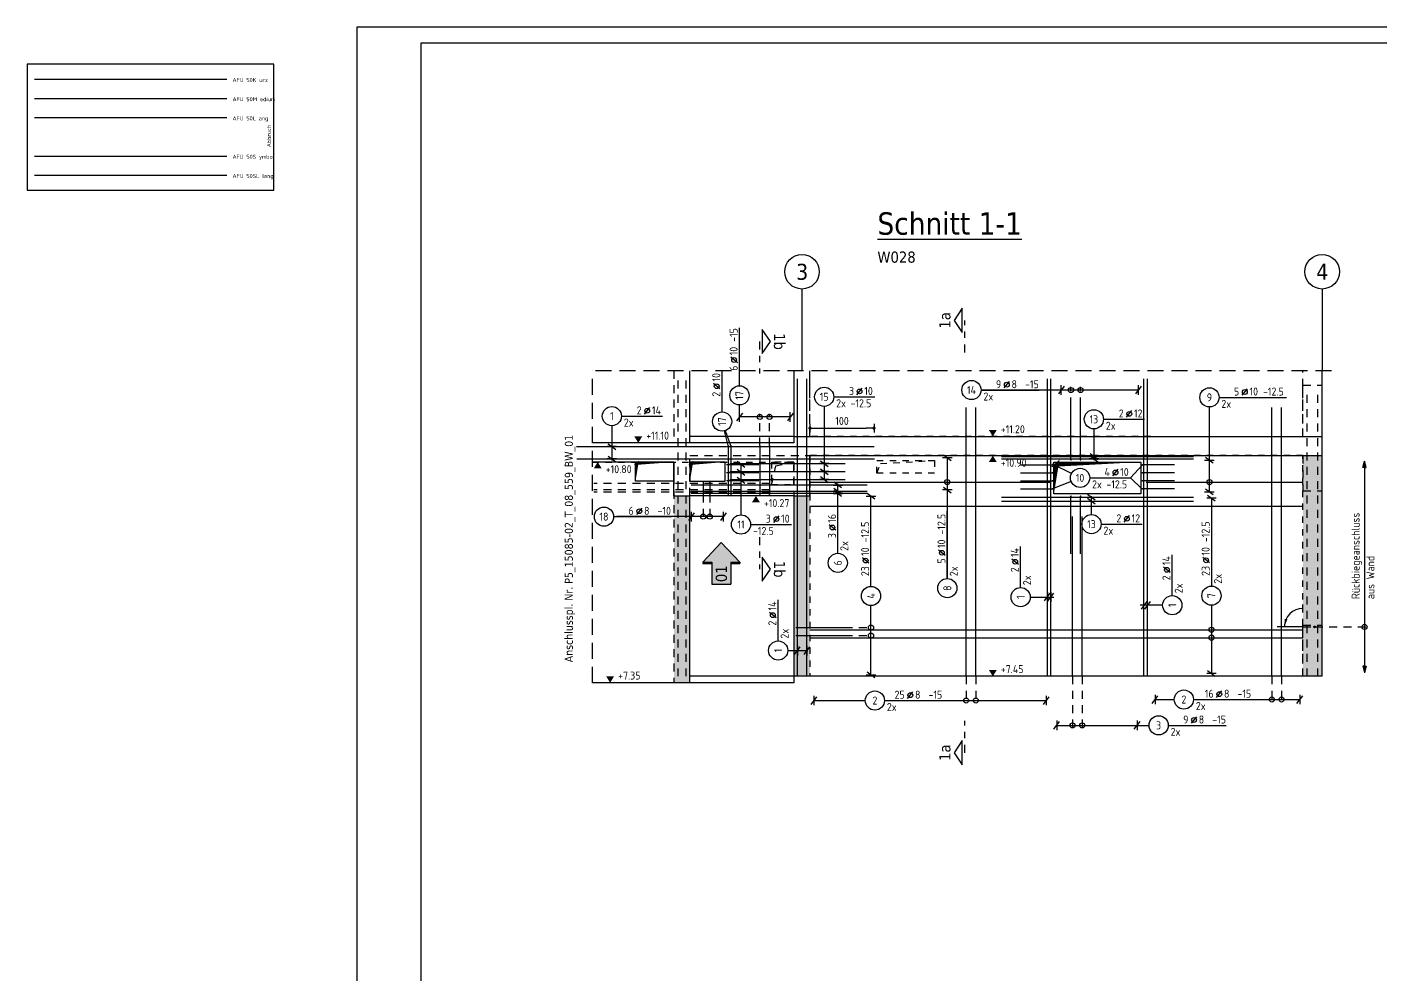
# Model space of a CAD drawing. Extents: x -4 to 75, y 1 to 115.
# Drawn here: x 0.85 to 22, y 28.64 to 43.46 of the extents above; entities that cross this region are included whole.
import ezdxf
from ezdxf.enums import TextEntityAlignment as Align

# ---------------------------------------------------------------- set-up
doc = ezdxf.new("R2010")
doc.units = 0
doc.header["$LTSCALE"] = 0.5
for name, pattern in [('AUSGEZOGEN', [1000.01, 1000, 0.01]), ('DASHDOTSMALL', [1.05, 0.5, -0.25, 0.05, -0.25]), ('DASHED', [0.75, 0.5, -0.25]), ('DOT', [0.175, 0.05, -0.125]), ('HIDDEN', [0.375, 0.25, -0.125]), ('HIDDEN2', [0.187, 0.125, -0.062]), ('PUNKT', [0.175, 0.05, -0.125]), ('STRICHPUNKT2', [0.55, 0.25, -0.125, 0.05, -0.125]), ('VERDECKT', [0.375, 0.25, -0.125])]:
    doc.linetypes.add(name, pattern=pattern)
for name, color, linetype in [('ACHSEN', 7, 'Continuous'), ('AFU', 7, 'Continuous'), ('BETON', 7, 'Continuous'), ('DRUEBER', 7, 'Continuous'), ('grau_hell', 7, 'Continuous'), ('grau_mittel', 7, 'Continuous'), ('HILFE', 7, 'Continuous'), ('index', 7, 'Continuous'), ('koten', 7, 'Continuous'), ('MASSE', 7, 'Continuous'), ('OBJEKT', 7, 'Continuous'), ('RAHMEN', 7, 'Continuous'), ('RND', 7, 'Continuous'), ('SCHATTEN', 15, 'Continuous'), ('SCHNITTE', 7, 'Continuous'), ('SFP_Achsen', 7, 'Continuous'), ('TEXT', 7, 'Continuous'), ('VERDECKT', 7, 'Continuous'), ('WBZ', 7, 'Continuous')]:
    doc.layers.add(name, color=color, linetype=linetype)
doc.styles.add('helv', font='tahoma.ttf')
doc.styles.add('txt', font='isocp.shx')
doc.linetypes.add('ABBRUCH', pattern='A,0.15,-0.15,["x",Standard,S=0.07,R=0,X=-0.1,Y=-0.0238],-0.005', length=0.305)
doc.linetypes.add('AFU_50K', pattern='A,0.15,["/",Standard,S=0.2,R=0,X=-0.01,Y=-0.1],0.07,["/",Standard,S=0.2,R=0,X=-0.01,Y=-0.1],0.15', length=0.37)
doc.linetypes.add('AFU_50L', pattern='A,0.75,["/",Standard,S=0.2,R=0,X=-0.01,Y=-0.1],0.07,["/",Standard,S=0.2,R=0,X=-0.01,Y=-0.1],0.75', length=1.57)
doc.linetypes.add('AFU_50M', pattern='A,0.45,["/",Standard,S=0.2,R=0,X=-0.01,Y=-0.1],0.07,["/",Standard,S=0.2,R=0,X=-0.01,Y=-0.1],0.45', length=0.97)
doc.linetypes.add('AFU_50S', pattern='A,0,-0.15,["/",Standard,S=0.2,R=0,X=-0.01,Y=-0.1],0,-0.07,["/",Standard,S=0.2,R=0,X=-0.01,Y=-0.1],-0.15', length=0.37)
doc.linetypes.add('AFU_50SL', pattern='A,0,-0.75,["/",Standard,S=0.2,R=0,X=-0.01,Y=-0.1],0,-0.07,["/",Standard,S=0.2,R=0,X=-0.01,Y=-0.1],-0.75', length=1.57)
doc.dimstyles.new('DOT_I', dxfattribs={"dimscale": 0.5, "dimtxt": 0.25, "dimasz": 0.25, "dimexe": 0.1, "dimexo": 0.3, "dimgap": 0.1, "dimtad": 1, "dimdec": 3, "dimzin": 3, "dimtxsty": 'txt', "dimblk": 'DOT', "dimblk1": 'DOT', "dimblk2": 'DOT', "dimsah": 1, "dimcen": 0.1, "dimse1": 1, "dimse2": 1, "dimazin": 0, "dimtfac": 1, "dimtdec": 4, "dimtix": 1, "dimtmove": 2, "dimatfit": 3, "dimfxl": 0, "dimtvp": 1, "dimtolj": 1, "dimtzin": 0, "dimarcsym": 0})

# ---------------------------------------------------------------- blocks, each defined once
blk = doc.blocks.new('PFEIL')
at = {"color": 7, "linetype": 'Continuous'}
blk.add_solid([(-1, -0.17), (-1, 0.17), (0, 0)], dxfattribs=at)
blk = doc.blocks.new('Pfeillinie')
at = {"layer": 'TEXT', "linetype": 'Continuous'}
blk.add_hatch(color=7, dxfattribs=at).paths.add_polyline_path([(0, 0), (-0.8, 0.2), (-0.8, 0), (-0.8, -0.2)])
at = {"layer": 'TEXT', "color": 7, "linetype": 'Continuous'}
for p, q in [((-0.8, 0), (-0.8, 0.2)), ((-0.8, 0.2), (0, 0)), ((-0.8, 0), (-0.8, -0.2)), ((-0.8, -0.2), (0, 0))]:
    blk.add_line(p, q, dxfattribs=at)
blk = doc.blocks.new('lei_gre')
at = {"layer": 'RND', "color": 7, "linetype": 'Continuous'}
for p, q in [((-0.09, -0.12), (0.09, 0.12)), ((0, 0.15), (0, -0.15))]:
    blk.add_line(p, q, dxfattribs=at)
blk = doc.blocks.new('RND_LEI')
at = {"layer": 'RND', "color": 7, "linetype": 'Continuous'}
blk.add_line((1.022, 0.066), (1.19, 0.27), dxfattribs=at)
for centre, radius in [((0, 0), 0.3), ((1.106, 0.168), 0.075)]:
    blk.add_circle(centre, radius, dxfattribs=at)
at = {"layer": 'RND', "color": 7, "linetype": 'Continuous', "style": 'txt'}
blk.add_attdef('POSL', text='', height=0.25, dxfattribs=at).set_placement((0, 0), align=Align.MIDDLE)
blk.add_attdef('ANZ', text='', height=0.25, dxfattribs=at).set_placement((0.931, 0.057), align=Align.RIGHT)
for tag, p in [('DUM', (1.253, 0.057)), ('ABSTD', (1.674, 0.057)), ('POSTXT', (0.374, -0.327))]:
    blk.add_attdef(tag, p, '', height=0.25, dxfattribs=at)
blk = doc.blocks.new('SCHN-2')
at = {"layer": 'SCHNITTE', "color": 6, "linetype": 'Continuous'}
blk.add_lwpolyline([(0.378, 0.088), (0, 0.34), (-0.378, 0.088)], close=True, dxfattribs=at)
at = {"layer": 'SCHNITTE', "color": 1, "linetype": 'DASHDOTSMALL', "style": 'helv'}
blk.add_attdef('SCHN-2', text='', height=0.35, dxfattribs=at).set_placement((0, 0.45), align=Align.CENTER)
blk = doc.blocks.new('A0--19')
at = {"layer": 'RAHMEN'}
for p, q in [((0, 84.1), (0, 0)), ((99.9, 84.1), (0, 84.1))]:
    blk.add_line(p, q, dxfattribs=at)
at = {"layer": 'RAHMEN', "color": 5}
for p, q in [((99.4, 83.6), (2, 83.6)), ((2, 83.6), (2, 0.5))]:
    blk.add_line(p, q, dxfattribs=at)
blk = doc.blocks.new('okrd_o')
at = {"layer": 'koten', "color": 7, "linetype": 'Continuous'}
blk.add_solid([(-0.125, 0.202), (0.125, 0.202), (0, 0)], dxfattribs=at)
at = {"layer": 'koten', "style": 'txt'}
blk.add_attdef('OKRD', (0.25, 0.1), '', height=0.25, dxfattribs=at)
blk = doc.blocks.new('okrd_u')
at = {"layer": 'koten', "color": 7, "linetype": 'Continuous'}
blk.add_solid([(-0.125, -0.202), (0.125, -0.202), (0, 0)], dxfattribs=at)
at = {"layer": 'koten', "style": 'txt'}
blk.add_attdef('OKRD', (0.25, -0.35), '', height=0.25, dxfattribs=at)
blk = doc.blocks.new('DOT')
at = {"layer": 'MASSE', "color": 7, "linetype": 'Continuous'}
for p, q in [((0, 0), (-1, 0)), ((0, 0.54), (0, -0.54))]:
    blk.add_line(p, q, dxfattribs=at)
at = {"layer": 'MASSE', "color": 7, "linetype": 'Continuous', "const_width": 0.2}
blk.add_lwpolyline([(-0.1, 0, 1), (0.1, 0, 1)], format="xyb", close=True, dxfattribs=at)
blk = doc.blocks.new('*D28')
at = {"layer": 'Defpoints', "color": 0, "linetype": 'AUSGEZOGEN', "transparency": 16777216}
for p in [(13.08, 37.188), (14.08, 37.188), (14.08, 37.188)]:
    blk.add_point(p, dxfattribs=at)
at = {"layer": 'MASSE', "color": 0, "linetype": 'AUSGEZOGEN', "lineweight": -2, "transparency": 16777216}
blk.add_line((13.205, 37.188), (13.955, 37.188), dxfattribs=at)
at = {"layer": 'MASSE', "color": 0, "linetype": 'AUSGEZOGEN', "lineweight": -2, "transparency": 16777216, "xscale": 0.125, "yscale": 0.125, "zscale": 0.125, "rotation": 180}
blk.add_blockref('DOT', (13.08, 37.188), dxfattribs=at)
at = {"layer": 'MASSE', "color": 0, "linetype": 'AUSGEZOGEN', "lineweight": -2, "transparency": 16777216, "xscale": 0.125, "yscale": 0.125, "zscale": 0.125}
blk.add_blockref('DOT', (14.08, 37.188), dxfattribs=at)
at = {"layer": 'MASSE', "color": 0, "linetype": 'AUSGEZOGEN', "transparency": 16777216, "insert": (13.58, 37.301), "char_height": 0.125, "attachment_point": 5, "style": 'txt'}
blk.add_mtext('\\A1;100', dxfattribs=at)
blk = doc.blocks.new('hin_ind5')
at = {"layer": 'grau_hell', "linetype": 'AUSGEZOGEN'}
h = blk.add_hatch(color=9, dxfattribs=at)
h.dxf.hatch_style = 2
h.paths.add_polyline_path([(0, 0), (0.619, -0.577), (0.619, -0.3), (1.306, -0.3), (1.306, 0.3), (0.619, 0.3), (0.619, 0.577)])
h.paths.add_polyline_path([(0.34, -0.274), (1.311, -0.274), (1.311, 0.274), (0.34, 0.274)], flags=9)
at = {"layer": 'OBJEKT', "linetype": 'AUSGEZOGEN'}
for points in [[(0.619, 0.3), (0.66, 0.3), (0.66, 0.577), (0.619, 0.577)], [(0.619, -0.577), (0.66, -0.577), (0.66, -0.3), (0.619, -0.3)]]:
    blk.add_hatch(color=1, dxfattribs=at).paths.add_polyline_path(points)
at = {"layer": 'OBJEKT', "color": 1, "linetype": 'AUSGEZOGEN'}
for p, q in [((0, 0), (0.619, 0.577)), ((0.619, 0.577), (0.619, 0.3)), ((0.619, 0.577), (0.66, 0.577)), ((0.66, 0.577), (0.66, 0.3)), ((0, 0), (0.619, -0.577)), ((0.619, 0.3), (1.306, 0.3)), ((1.306, 0.3), (1.306, -0.3)), ((0.619, -0.3), (0.619, -0.577)), ((0.619, -0.3), (1.306, -0.3)), ((0.66, -0.3), (0.66, -0.577))]:
    blk.add_line(p, q, dxfattribs=at)
at = {"layer": 'OBJEKT', "color": 7, "linetype": 'AUSGEZOGEN'}
blk.add_line((0.619, -0.577), (0.66, -0.577), dxfattribs=at)
at = {"layer": 'index', "color": 1, "linetype": 'Continuous', "style": 'helv'}
blk.add_attdef('INDEX', text='', height=0.35, rotation=360, dxfattribs=at).set_placement((1.259, 0), align=Align.MIDDLE_RIGHT)

msp = doc.modelspace()

# ---------------------------------------------------------------- hatches: boundary and pattern name
at = {"layer": 'grau_mittel'}
h = msp.add_hatch(color=61, dxfattribs=at)
h.paths.add_polyline_path([(13.0798, 36.1288), (12.8298, 36.1288), (12.8298, 33.3088), (13.0798, 33.3088)])
h.paths.add_polyline_path([(11.2048, 36.1288), (10.9548, 36.1288), (10.9548, 33.2088), (11.2048, 33.2088)])
h.paths.add_polyline_path([(21.0798, 36.2088), (21.0798, 36.7588), (20.7798, 36.7588), (20.7798, 36.2088)])
h.paths.add_polyline_path([(20.7798, 34.1088), (21.0798, 34.1088), (21.0798, 36.2088), (20.7798, 36.2088)])
h.paths.add_polyline_path([(20.7798, 33.3088), (21.0798, 33.3088), (21.0798, 34.1088), (20.7798, 34.1088)])

# ---------------------------------------------------------------- linework, layer by layer
at = {"layer": 'ACHSEN', "color": 140, "linetype": 'AUSGEZOGEN'}
for p, q in [((12.9548, 39.3628), (12.9548, 38.0842)), ((21.0798, 39.3628), (21.0798, 38.0842))]:
    msp.add_line(p, q, dxfattribs=at)
at = {"layer": 'AFU', "color": 8, "linetype": 'AFU_50K'}
for p, q in [((3.9681, 42.6363), (0.9681, 42.6363)), ((10.9548, 36.1288), (11.2048, 36.1288)), ((12.8298, 36.1288), (13.0798, 36.1288))]:
    msp.add_line(p, q, dxfattribs=at)
at = {"layer": 'AFU', "color": 8, "linetype": 'AFU_50M'}
for p, q in [((3.9681, 42.3363), (0.9681, 42.3363)), ((11.2048, 36.9588), (9.6837, 36.9588)), ((10.9548, 36.6588), (9.6837, 36.6588)), ((10.9548, 36.1288), (10.9548, 36.6588)), ((13.0798, 36.1288), (13.0798, 36.7588))]:
    msp.add_line(p, q, dxfattribs=at)
at = {"layer": 'AFU', "color": 8, "linetype": 'AFU_50L'}
for p, q in [((3.9681, 42.0363), (0.9681, 42.0363)), ((12.8298, 37.0588), (21.0798, 37.0588)), ((13.0798, 36.7588), (21.0798, 36.7588)), ((12.8298, 33.2088), (9.6837, 33.2088)), ((21.0798, 33.3088), (12.8298, 33.3088)), ((12.8298, 33.3088), (12.8298, 33.2088))]:
    msp.add_line(p, q, dxfattribs=at)
at = {"layer": 'AFU', "color": 8, "linetype": 'AFU_50S'}
msp.add_line((3.9681, 41.4363), (0.9681, 41.4363), dxfattribs=at)
at = {"layer": 'AFU', "color": 8, "linetype": 'AFU_50SL'}
msp.add_line((3.9681, 41.1363), (0.9681, 41.1363), dxfattribs=at)
at = {"layer": 'AFU', "color": 8, "linetype": 'ABBRUCH'}
msp.add_lwpolyline([(0.8496, 40.9101), (4.7041, 40.9101), (4.7041, 42.8769), (0.8496, 42.8769)], close=True, dxfattribs=at)
at = {"layer": 'BETON', "color": 6, "linetype": 'AUSGEZOGEN', "lineweight": -2}
for p, q in [((11.2048, 36.9588), (11.2048, 38.0842)), ((11.2048, 33.2088), (11.2048, 36.1288))]:
    msp.add_line(p, q, dxfattribs=at)
at = {"layer": 'BETON', "color": 6, "linetype": 'AUSGEZOGEN'}
for p, q in [((12.8298, 38.0842), (12.8298, 36.9588)), ((21.0798, 33.3088), (21.0798, 38.0842)), ((12.8298, 36.9588), (11.2048, 36.9588)), ((12.8298, 36.1288), (11.2048, 36.1288)), ((12.8298, 36.1288), (12.8298, 33.3088))]:
    msp.add_line(p, q, dxfattribs=at)
for points in [[(10.9548, 36.6588), (10.9548, 36.3589), (10.3548, 36.3589), (10.3548, 36.6588)], [(11.2048, 36.6588), (11.2048, 36.3588), (11.7548, 36.3588), (11.7548, 36.6588)], [(18.2498, 36.6588), (18.2498, 36.1588), (16.8898, 36.1588), (16.8898, 36.6588)]]:
    msp.add_lwpolyline(points, close=True, dxfattribs=at)
at = {"layer": 'DRUEBER', "color": 7, "linetype": 'DOT'}
for p, q in [((13.0798, 37.0588), (13.0798, 38.0842)), ((20.7798, 37.0588), (20.7798, 38.0842)), ((9.6837, 36.6588), (12.8298, 36.6588)), ((13.0798, 36.7588), (13.0798, 33.3088)), ((20.7798, 33.3088), (20.7798, 36.7588))]:
    msp.add_line(p, q, dxfattribs=at)
at = {"layer": 'DRUEBER', "color": 7, "linetype": 'PUNKT'}
for p, q in [((18.4048, 37.0588), (13.0798, 37.0588)), ((20.7798, 36.7588), (13.0798, 36.7588))]:
    msp.add_line(p, q, dxfattribs=at)
at = {"layer": 'HILFE', "color": 102, "linetype": 'DASHED'}
for p in [(21.2275, 38.0842), (9.6837, 33.2088)]:
    msp.add_line(p, (9.6837, 38.0842), dxfattribs=at)
at = {"layer": 'OBJEKT', "color": 7, "linetype": 'AUSGEZOGEN'}
for p, q in [((12.8298, 37.0588), (11.2048, 37.0588)), ((12.8298, 33.3088), (11.2048, 33.3088))]:
    msp.add_line(p, q, dxfattribs=at)
at = {"layer": 'RND', "color": 7, "linetype": 'AUSGEZOGEN'}
for p, q in [((11.978, 37.8502), (11.978, 38.7564)), ((11.7065, 37.4405), (11.7065, 38.0805)), ((13.4517, 37.6781), (14.0917, 37.6781)), ((17.0057, 37.7836), (15.7522, 37.7836)), ((15.7522, 37.7836), (16.6584, 37.7836)), ((18.2097, 37.7836), (17.0057, 37.7836)), ((19.4692, 37.6689), (20.5217, 37.6689)), ((11.978, 37.3632), (11.978, 37.5502)), ((19.3192, 36.6862), (19.3192, 37.5189)), ((10.1347, 37.376), (10.7747, 37.376)), ((12.7716, 37.3632), (11.978, 37.3632)), ((17.6646, 37.3266), (18.3046, 37.3266)), ((15.2246, 36.7256), (15.2246, 36.2222)), ((19.3192, 36.1908), (19.3192, 36.6862)), ((17.4488, 36.4109), (18.0888, 36.4109)), ((15.2246, 36.2222), (15.2246, 34.8372)), ((14.0325, 34.7151), (14.0325, 36.1232)), ((19.3515, 36.0955), (19.3515, 34.7196)), ((10.0112, 35.8049), (10.9175, 35.8049)), ((11.2265, 35.8049), (10.0646, 35.8049)), ((11.7268, 35.8049), (11.2265, 35.8049)), ((13.5143, 35.2323), (13.5143, 35.8723)), ((15.2246, 34.8372), (15.2246, 35.8897)), ((12.1522, 35.6821), (12.7922, 35.6821)), ((17.6271, 35.6875), (18.2671, 35.6875)), ((16.3701, 34.6968), (16.3701, 35.3368)), ((18.739, 34.5699), (18.739, 35.2099)), ((12.5828, 33.862), (12.5828, 34.502)), ((14.0325, 33.3312), (14.0325, 34.4151)), ((19.3515, 34.4196), (19.3515, 33.3542)), ((13.141, 32.9307), (13.9439, 32.9307)), ((14.2439, 32.9307), (16.771, 32.9307)), ((18.4708, 32.9465), (18.7704, 32.9465)), ((19.0704, 32.9465), (20.7317, 32.9465)), ((16.9334, 32.5425), (18.1901, 32.5425)), ((18.1901, 32.5425), (18.3764, 32.5425)), ((18.6764, 32.5425), (19.5826, 32.5425))]:
    msp.add_line(p, q, dxfattribs=at)
at = {"layer": 'RND', "color": 102, "linetype": 'VERDECKT'}
for p, q in [((17.157, 37.5424), (17.157, 37.8336)), ((17.307, 37.5424), (17.307, 37.8336)), ((12.2958, 36.9161), (12.2958, 37.4132)), ((12.4458, 36.9161), (12.4458, 37.4132)), ((11.4127, 36.1493), (11.4127, 35.7549)), ((11.5127, 36.1493), (11.5127, 35.7549)), ((13.6179, 34.0701), (14.0825, 34.0701)), ((20.9639, 34.0806), (21.7917, 34.0806)), ((13.6179, 33.9451), (14.0825, 33.9451)), ((15.5185, 33.3088), (15.5185, 32.8807)), ((15.6685, 33.3088), (15.6685, 32.8807)), ((17.1827, 33.3088), (17.1827, 32.4925)), ((17.3327, 33.3088), (17.3327, 32.4925)), ((20.2961, 33.3088), (20.2961, 32.8965)), ((20.4461, 33.3088), (20.4461, 32.8965))]:
    msp.add_line(p, q, dxfattribs=at)
at = {"layer": 'RND', "color": 102, "linetype": 'AUSGEZOGEN'}
for p, q in [((13.3017, 37.5281), (13.3017, 36.3836)), ((9.9847, 37.226), (9.9847, 36.684)), ((11.7406, 37.1444), (11.7943, 36.9147)), ((11.757, 37.1492), (11.8396, 36.9179)), ((17.5146, 37.1766), (17.5146, 36.6862)), ((12.0022, 35.8321), (12.0022, 36.6361)), ((17.1648, 36.4782), (16.8676, 36.6276)), ((18.2725, 36.6147), (18.0888, 36.4109)), ((18.0888, 36.4109), (18.2662, 36.2397)), ((13.5143, 35.3857), (13.5143, 36.3203)), ((17.1594, 36.3555), (16.87, 36.2404)), ((17.4771, 35.8375), (17.4771, 36.1229)), ((16.5201, 34.5468), (16.8893, 34.5468)), ((18.589, 34.4199), (18.2374, 34.4199)), ((12.7328, 33.712), (13.0441, 33.712))]:
    msp.add_line(p, q, dxfattribs=at)
at = {"layer": 'RND', "color": 7, "linetype": 'HIDDEN'}
for points in [[(11.0208, 33.3088), (11.0208, 37.9588)], [(11.1429, 33.3088), (11.1429, 37.9588)], [(20.8483, 33.3088), (20.8483, 37.7588)], [(21.0141, 33.3088), (21.0141, 37.7588)], [(12.4548, 36.3244), (9.7048, 36.3244)], [(12.4548, 36.2226), (9.7048, 36.2226)], [(12.4548, 36.1887), (9.7048, 36.1887)]]:
    msp.add_lwpolyline(points, dxfattribs=at)
at = {"layer": 'RND', "color": 1, "linetype": 'AUSGEZOGEN'}
for points in [[(12.8832, 33.3088), (12.8832, 37.9588)], [(13.0317, 33.3088), (13.0317, 37.9588)], [(16.7881, 33.3088), (16.7881, 37.9588)], [(16.8427, 33.3088), (16.8427, 37.9588)], [(18.2959, 33.3088), (18.2959, 37.9588)], [(18.3504, 33.3088), (18.3504, 37.9588)], [(15.5185, 33.3088), (15.5185, 37.5088)], [(15.6685, 33.3088), (15.6685, 37.5088)], [(17.157, 36.6924), (17.157, 37.5924)], [(17.307, 36.6924), (17.307, 37.5924)], [(20.2961, 33.3088), (20.2961, 37.5088)], [(20.4461, 33.3088), (20.4461, 37.5088)], [(9.4331, 36.9003), (14.0831, 36.9003)], [(11.8012, 36.9161), (11.8012, 36.1494)], [(11.8458, 36.9161), (11.8458, 36.1494)], [(12.2958, 36.9161), (12.2958, 36.1494)], [(12.4458, 36.9161), (12.4458, 36.1494)], [(9.4359, 36.7066), (14.0859, 36.7066)], [(11.7815, 36.6199), (12.2815, 36.6199)], [(11.8274, 36.6347), (13.6274, 36.6347)], [(16.0698, 36.7447), (19.0698, 36.7447)], [(16.0698, 36.7078), (19.0698, 36.7078)], [(16.3671, 36.6147), (16.8671, 36.6147)], [(18.7725, 36.6147), (18.2725, 36.6147)], [(11.7815, 36.4949), (12.2815, 36.4949)], [(11.8274, 36.5097), (13.6274, 36.5097)], [(11.8274, 36.3847), (13.6274, 36.3847)], [(16.3671, 36.4897), (16.8671, 36.4897)], [(18.7725, 36.4897), (18.2725, 36.4897)], [(13.9718, 36.2983), (11.2218, 36.2983)], [(13.9718, 36.2004), (11.2218, 36.2004)], [(13.9718, 36.1664), (11.2218, 36.1664)], [(11.4127, 36.3432), (11.4127, 36.1493)], [(11.5127, 36.3432), (11.5127, 36.1493)], [(11.7815, 36.3699), (12.2815, 36.3699)], [(13.0798, 36.3451), (16.8298, 36.3451)], [(16.3671, 36.3647), (16.8671, 36.3647)], [(16.3671, 36.2397), (16.8671, 36.2397)], [(18.7725, 36.3647), (18.2725, 36.3647)], [(18.7725, 36.2397), (18.2725, 36.2397)], [(18.3298, 36.3451), (20.7798, 36.3451)], [(13.0798, 35.9701), (20.7798, 35.9701)], [(16.0698, 36.1071), (19.0698, 36.1071)], [(16.0698, 36.0448), (19.0698, 36.0448)], [(17.157, 35.2236), (17.157, 36.1236)], [(17.307, 35.2236), (17.307, 36.1236)], [(17.1827, 33.3088), (17.1827, 35.8088)], [(17.3327, 33.3088), (17.3327, 35.8088)], [(12.8679, 34.0701), (13.6179, 34.0701)], [(12.8679, 33.9451), (13.6179, 33.9451)], [(13.0798, 34.0378), (20.7798, 34.0378)], [(13.0798, 33.9128), (20.7798, 33.9128)]]:
    msp.add_lwpolyline(points, dxfattribs=at)
at = {"layer": 'RND', "color": 7, "linetype": 'AUSGEZOGEN'}
for points, const_width in [([(11.7962, 36.9161, 1), (11.8062, 36.9161, 1)], 0.01), ([(11.8408, 36.9161, 1), (11.8508, 36.9161, 1)], 0.01), ([(12.2908, 36.9161, 1), (12.3008, 36.9161, 1)], 0.01), ([(12.4408, 36.9161, 1), (12.4508, 36.9161, 1)], 0.01), ([(11.7765, 36.6199, 1), (11.7865, 36.6199, 1)], 0.01), ([(16.8609, 36.6147, 1), (16.8734, 36.6147, 1)], 0.0125), ([(17.1508, 36.6924, 1), (17.1633, 36.6924, 1)], 0.0125), ([(17.3008, 36.6924, 1), (17.3133, 36.6924, 1)], 0.0125), ([(18.2662, 36.6147, 1), (18.2787, 36.6147, 1)], 0.0125), ([(11.7765, 36.4949, 1), (11.7865, 36.4949, 1)], 0.01), ([(11.7765, 36.3699, 1), (11.7865, 36.3699, 1)], 0.01), ([(16.8609, 36.4897, 1), (16.8734, 36.4897, 1)], 0.0125), ([(16.8609, 36.3647, 1), (16.8734, 36.3647, 1)], 0.0125), ([(18.2662, 36.4897, 1), (18.2787, 36.4897, 1)], 0.0125), ([(18.2662, 36.3647, 1), (18.2787, 36.3647, 1)], 0.0125), ([(11.4077, 36.3432, 1), (11.4177, 36.3432, 1)], 0.01), ([(11.5077, 36.3432, 1), (11.5177, 36.3432, 1)], 0.01), ([(16.8609, 36.2397, 1), (16.8734, 36.2397, 1)], 0.0125), ([(18.2662, 36.2397, 1), (18.2787, 36.2397, 1)], 0.0125), ([(11.4077, 36.1493, 1), (11.4177, 36.1493, 1)], 0.01), ([(11.5077, 36.1493, 1), (11.5177, 36.1493, 1)], 0.01), ([(11.7962, 36.1494, 1), (11.8062, 36.1494, 1)], 0.01), ([(11.8408, 36.1494, 1), (11.8508, 36.1494, 1)], 0.01), ([(12.2908, 36.1494, 1), (12.3008, 36.1494, 1)], 0.01), ([(12.4408, 36.1494, 1), (12.4508, 36.1494, 1)], 0.01), ([(17.1508, 36.1236, 1), (17.1633, 36.1236, 1)], 0.0125), ([(17.3008, 36.1236, 1), (17.3133, 36.1236, 1)], 0.0125), ([(12.8616, 34.0701, 1), (12.8741, 34.0701, 1)], 0.0125), ([(12.8616, 33.9451, 1), (12.8741, 33.9451, 1)], 0.0125)]:
    msp.add_lwpolyline(points, format="xyb", close=True, dxfattribs=dict(at, const_width=const_width))
at = {"layer": 'RND', "color": 102, "linetype": 'AUSGEZOGEN'}
msp.add_lwpolyline([(21.7417, 36.6729), (21.7417, 33.3653)], dxfattribs=at)
at = {"layer": 'RND', "color": 7, "linetype": 'AUSGEZOGEN'}
for centre in [(17.157, 37.7836), (17.307, 37.7836), (12.2958, 37.3632), (12.4458, 37.3632), (15.2246, 36.3451), (19.3192, 36.3451), (11.4127, 35.8049), (11.5127, 35.8049), (14.0325, 34.0701), (19.3515, 34.0378), (21.7417, 34.0806), (14.0325, 33.9451), (19.3515, 33.9128), (15.5185, 32.9307), (15.6685, 32.9307), (20.2961, 32.9465), (20.4461, 32.9465), (17.1827, 32.5425), (17.3327, 32.5425)]:
    msp.add_circle(centre, 0.04, dxfattribs=at)
at = {"layer": 'SCHATTEN', "color": 1, "linetype": 'AUSGEZOGEN'}
for points in [[(10.3548, 36.3589, 0, 0.0489, 0), (10.3792, 36.6568, 0, 0, 0), (10.3557, 36.636, 0.0455, 0, 0), (10.9548, 36.6588, 0, 0, 0)], [(11.2048, 36.3588, 0, 0.0489, 0), (11.2292, 36.6568, 0, 0, 0), (11.2057, 36.6359, 0.0459, 0, 0), (11.7548, 36.6588, 0, 0, 0)], [(16.8898, 36.1588, 0, 0.0815, 0), (16.9304, 36.6555, 0, 0, 0), (16.8908, 36.6216, 0.0745, 0, 0), (18.2498, 36.6588, 0, 0, 0)]]:
    msp.add_lwpolyline(points, format="xyseb", dxfattribs=at)
at = {"layer": 'SCHNITTE', "color": 6, "linetype": 'STRICHPUNKT2'}
for p, q in [((15.4995, 38.3729), (15.4995, 38.8729)), ((12.2912, 38.5429), (12.2912, 38.0429)), ((12.2912, 35.4838), (12.2912, 34.9838)), ((15.4995, 32.1152), (15.4995, 32.6152))]:
    msp.add_line(p, q, dxfattribs=at)
at = {"layer": 'SFP_Achsen', "color": 7, "linetype": 'AUSGEZOGEN'}
for centre in [(12.9548, 39.6333), (21.0798, 39.6333)]:
    msp.add_circle(centre, 0.2705, dxfattribs=at)
at = {"layer": 'TEXT', "color": 7, "linetype": 'VERDECKT'}
msp.add_line((20.7798, 34.0806), (20.9639, 34.0806), dxfattribs=at)
msp.add_lwpolyline([(20.7798, 34.0806), (20.7798, 34.4806)], dxfattribs=at)
at = {"layer": 'TEXT', "color": 1, "linetype": 'AUSGEZOGEN'}
msp.add_lwpolyline([(20.7798, 34.0806), (20.3798, 34.0806)], dxfattribs=at)
at = {"layer": 'TEXT', "color": 7, "linetype": 'VERDECKT'}
msp.add_circle((20.9639, 34.0806), 0.012, dxfattribs=at)
at = {"layer": 'TEXT', "color": 102, "linetype": 'AUSGEZOGEN'}
msp.add_arc((20.7798, 34.0806), 0.2904, 90, 180, dxfattribs=at)
at = {"layer": 'VERDECKT', "color": 7, "linetype": 'VERDECKT', "lineweight": -2}
for p, q in [((10.9548, 38.0842), (10.9548, 36.9588)), ((10.9548, 36.6588), (10.9548, 33.2088))]:
    msp.add_line(p, q, dxfattribs=at)
at = {"layer": 'VERDECKT', "color": 7, "linetype": 'HIDDEN'}
for p, q in [((13.0798, 37.0588), (13.0798, 38.0842)), ((20.7798, 37.0588), (20.7798, 37.8588)), ((20.7798, 37.8588), (21.0798, 37.8588)), ((13.0798, 37.0588), (20.7798, 37.0588)), ((10.9548, 36.9588), (9.6837, 36.9588)), ((10.9548, 36.6588), (9.6837, 36.6588)), ((11.2048, 36.7588), (20.7798, 36.7588)), ((11.2048, 36.1288), (11.2048, 36.7588)), ((20.7798, 36.7588), (20.7798, 36.2088)), ((20.7798, 36.2088), (21.0798, 36.2088)), ((20.7798, 33.3088), (20.7798, 34.1088)), ((20.7798, 34.1088), (21.0798, 34.1088))]:
    msp.add_line(p, q, dxfattribs=at)
at = {"layer": 'VERDECKT', "color": 7, "linetype": 'VERDECKT'}
for p, q in [((12.8298, 36.6588), (12.8298, 36.1288)), ((20.7798, 33.3088), (12.8298, 33.3088))]:
    msp.add_line(p, q, dxfattribs=at)
at = {"layer": 'WBZ', "color": 102, "linetype": 'HIDDEN2'}
for p, q in [((12.4798, 36.3088), (12.5476, 36.5989)), ((12.5476, 36.5989), (12.8298, 36.6588)), ((14.1248, 36.4838), (14.182, 36.6337)), ((14.182, 36.6337), (15.0248, 36.6838))]:
    msp.add_line(p, q, dxfattribs=at)
for points in [[(12.8298, 36.3088), (12.8298, 36.6588), (12.4798, 36.6588), (12.4798, 36.3088)], [(15.0248, 36.6838), (15.0248, 36.4838), (14.1248, 36.4838), (14.1248, 36.6838)]]:
    msp.add_lwpolyline(points, close=True, dxfattribs=at)

# ---------------------------------------------------------------- block references
at = {"layer": 'koten', "color": 7, "linetype": 'AUSGEZOGEN', "xscale": 0.5, "yscale": 0.5, "zscale": 0.5}
msp.add_blockref('okrd_o', (15.9355, 37.0588), dxfattribs=at).add_auto_attribs({'OKRD': '+11.20'})
at = {"layer": 'koten', "color": 191, "linetype": 'AUSGEZOGEN', "xscale": 0.5, "yscale": 0.5, "zscale": 0.5}
for name, p, values in [('okrd_o', (10.3974, 36.9588), {'OKRD': '+11.10'}), ('okrd_u', (9.7639, 36.6588), {'OKRD': '+10.80'}), ('okrd_u', (12.2352, 36.1288), {'OKRD': '+10.27'})]:
    msp.add_blockref(name, p, dxfattribs=at).add_auto_attribs(values)
at = {"layer": 'koten', "color": 7, "linetype": 'HIDDEN', "xscale": 0.5, "yscale": 0.5, "zscale": 0.5}
msp.add_blockref('okrd_u', (15.9355, 36.7588), dxfattribs=at).add_auto_attribs({'OKRD': '+10.90'})
at = {"layer": 'koten', "color": 7, "linetype": 'AUSGEZOGEN'}
ref = msp.add_blockref('okrd_o', (15.9355, 33.3088), dxfattribs=dict(at, xscale=0.5, yscale=0.5, zscale=0.5))
ref.add_attrib('OKRD', '+7.45', (16.0605, 33.3588), dxfattribs={"layer": '0', "color": 0, "linetype": 'ByBlock', "height": 0.125, "style": 'txt'})
at = {"layer": 'koten', "color": 8, "linetype": 'AFU_50L', "xscale": 0.5, "yscale": 0.5, "zscale": 0.5}
msp.add_blockref('okrd_o', (9.9576, 33.2088), dxfattribs=at).add_auto_attribs({'OKRD': '+7.35'})
at = {"layer": 'RAHMEN', "color": 191, "linetype": 'AUSGEZOGEN', "xscale": 0.5, "yscale": 0.5, "zscale": 0.5}
msp.add_blockref('A0--19', (6.0012, 1.4073), dxfattribs=at)
at = {"layer": 'RND', "color": 7, "linetype": 'AUSGEZOGEN', "xscale": 0.5, "yscale": 0.5, "zscale": 0.5, "rotation": 90}
for p, values in [((11.978, 37.7002), {'POSL': '17', 'DUM': '10', 'ANZ': '6', 'ABSTD': '-15'}), ((11.7065, 37.2905), {'POSL': '17', 'DUM': '10', 'ANZ': '2'}), ((13.5143, 35.0823), {'POSL': '6', 'DUM': '16', 'ANZ': '3', 'POSTXT': '2x'}), ((15.2246, 34.6872), {'POSL': '8', 'DUM': '10', 'ANZ': '5', 'ABSTD': '-12.5', 'POSTXT': '2x'}), ((14.0325, 34.5651), {'POSL': '4', 'DUM': '10', 'ANZ': '23', 'ABSTD': '-12.5'}), ((19.3515, 34.5696), {'POSL': '7', 'DUM': '10', 'ANZ': '23', 'ABSTD': '-12.5', 'POSTXT': '2x'}), ((16.3701, 34.5468), {'POSL': '1', 'DUM': '14', 'ANZ': '2', 'POSTXT': '2x'}), ((18.739, 34.4199), {'POSL': '1', 'DUM': '14', 'ANZ': '2', 'POSTXT': '2x'}), ((12.5828, 33.712), {'POSL': '1', 'DUM': '14', 'ANZ': '2', 'POSTXT': '2x'})]:
    msp.add_blockref('RND_LEI', p, dxfattribs=at).add_auto_attribs(values)
at = {"layer": 'RND', "color": 7, "linetype": 'AUSGEZOGEN', "xscale": 0.5, "yscale": 0.5, "zscale": 0.5}
for p, values in [((15.6022, 37.7836), {'POSL': '14', 'DUM': '8', 'ANZ': '9', 'ABSTD': '-15', 'POSTXT': '2x'}), ((13.3017, 37.6781), {'POSL': '15', 'DUM': '10', 'ANZ': '3', 'POSTXT': '2x -12.5 '}), ((19.3192, 37.6689), {'POSL': '9', 'DUM': '10', 'ANZ': '5', 'ABSTD': '-12.5', 'POSTXT': '2x'}), ((9.9847, 37.376), {'POSL': '1', 'DUM': '14', 'ANZ': '2', 'POSTXT': '2x'}), ((17.5146, 37.3266), {'POSL': '13', 'DUM': '12', 'ANZ': '2', 'POSTXT': '2x'}), ((17.2988, 36.4109), {'POSL': '10', 'DUM': '10', 'ANZ': '4', 'POSTXT': '2x -12.5'}), ((9.8612, 35.8049), {'POSL': '18', 'DUM': '8', 'ANZ': '6', 'ABSTD': '-10'}), ((12.0022, 35.6821), {'POSL': '11', 'DUM': '10', 'ANZ': '3', 'POSTXT': '-12.5'}), ((17.4771, 35.6875), {'POSL': '13', 'DUM': '12', 'ANZ': '2', 'POSTXT': '2x'}), ((14.0939, 32.9307), {'POSL': '2', 'DUM': '8', 'ANZ': '25', 'ABSTD': '-15', 'POSTXT': '2x'}), ((18.9204, 32.9465), {'POSL': '2', 'DUM': '8', 'ANZ': '16', 'ABSTD': '-15', 'POSTXT': '2x'}), ((18.5264, 32.5425), {'POSL': '3', 'DUM': '8', 'ANZ': '9', 'ABSTD': '-15', 'POSTXT': '2x'})]:
    msp.add_blockref('RND_LEI', p, dxfattribs=at).add_auto_attribs(values)
for p, rotation in [((17.0057, 37.7836), 180), ((18.2097, 37.7836), 180), ((11.978, 37.3632), 180), ((12.7716, 37.3632), 180), ((15.2246, 36.7256), 270), ((19.3192, 36.6862), 90), ((14.0325, 36.1232), 90), ((15.2246, 36.2222), 270), ((19.3192, 36.1908), 90), ((19.3515, 36.0955), 270), ((11.2265, 35.8049), 180), ((11.7268, 35.8049), 180), ((14.0325, 33.3312), 90), ((19.3515, 33.3542), 270)]:
    msp.add_blockref('lei_gre', p, dxfattribs=dict(at, rotation=rotation))
at = {"layer": 'RND', "color": 102, "linetype": 'AUSGEZOGEN'}
for name, p, xscale, yscale, zscale, rotation in [('lei_gre', (9.9847, 36.9003), 0.5, 0.5, 0.5, 270), ('lei_gre', (9.9847, 36.7066), 0.5, 0.5, 0.5, 270), ('lei_gre', (12.0022, 36.6199), 0.5, 0.5, 0.5, 90), ('lei_gre', (13.3017, 36.6347), 0.5, 0.5, 0.5, 270), ('lei_gre', (17.5146, 36.7447), 0.5, 0.5, 0.5, 270), ('lei_gre', (17.5146, 36.7078), 0.5, 0.5, 0.5, 270), ('Pfeillinie', (21.7417, 36.6729), 0.125, 0.125, 0.125, 90.00000000000001), ('lei_gre', (12.0022, 36.4949), 0.5, 0.5, 0.5, 90), ('lei_gre', (12.0022, 36.3699), 0.5, 0.5, 0.5, 90), ('lei_gre', (13.3017, 36.5097), 0.5, 0.5, 0.5, 270), ('lei_gre', (13.3017, 36.3847), 0.5, 0.5, 0.5, 270), ('lei_gre', (13.5143, 36.2983), 0.5, 0.5, 0.5, 90), ('lei_gre', (13.5143, 36.2004), 0.5, 0.5, 0.5, 90), ('lei_gre', (13.5143, 36.1664), 0.5, 0.5, 0.5, 90), ('lei_gre', (17.4771, 36.1071), 0.5, 0.5, 0.5, 90), ('lei_gre', (17.4771, 36.0448), 0.5, 0.5, 0.5, 90), ('lei_gre', (18.2959, 34.4199), 0.5, 0.5, 0.5, 180), ('lei_gre', (18.3504, 34.4199), 0.5, 0.5, 0.5, 180), ('Pfeillinie', (21.7417, 33.3653), 0.125, 0.125, 0.125, 270)]:
    msp.add_blockref(name, p, dxfattribs=dict(at, xscale=xscale, yscale=yscale, zscale=zscale, rotation=rotation))
at = {"layer": 'RND', "color": 7, "linetype": 'AUSGEZOGEN'}
ref = msp.add_blockref('hin_ind5', (11.6945, 35.4011), dxfattribs=dict(at, xscale=-0.5, yscale=0.5, zscale=0.5, rotation=90))
ref.add_attrib('INDEX', '01', dxfattribs={"layer": 'index', "color": 1, "linetype": 'Continuous', "height": 0.175, "rotation": 90, "style": 'helv'}).set_placement((11.6945, 35.044), align=Align.MIDDLE_RIGHT)
at = {"layer": 'RND', "color": 102, "linetype": 'AUSGEZOGEN', "xscale": 0.5, "yscale": 0.5, "zscale": 0.5}
for p in [(16.7881, 34.5468), (16.8427, 34.5468), (12.8832, 33.712), (13.0317, 33.712)]:
    msp.add_blockref('lei_gre', p, dxfattribs=at)
at = {"layer": 'RND', "color": 7, "linetype": 'AUSGEZOGEN', "xscale": 0.5, "yscale": 0.5, "zscale": 0.5}
for p in [(13.141, 32.9307), (16.771, 32.9307), (18.4708, 32.9465), (20.7317, 32.9465), (16.9334, 32.5425), (18.1901, 32.5425)]:
    msp.add_blockref('lei_gre', p, dxfattribs=at)
at = {"layer": 'SCHNITTE', "color": 6, "linetype": 'STRICHPUNKT2', "xscale": 0.5, "yscale": 0.5, "zscale": 0.5}
for p, rotation, values in [((15.4995, 38.8729), 90, {'SCHN-2': '1a'}), ((12.2912, 38.5429), 270, {'SCHN-2': '1b'}), ((12.2912, 34.9838), 270, {'SCHN-2': '1b'}), ((15.4995, 32.1152), 90, {'SCHN-2': '1a'})]:
    msp.add_blockref('SCHN-2', p, dxfattribs=dict(at, rotation=rotation)).add_auto_attribs(values)
at = {"layer": 'TEXT', "color": 102, "linetype": 'AUSGEZOGEN', "xscale": 0.1250000000000026, "yscale": 0.1250000000000026, "zscale": 0.1250000000000026, "rotation": 257.7590209791267}
msp.add_blockref('PFEIL', (20.4894, 34.0806), dxfattribs=at)

# ---------------------------------------------------------------- texts
at = {"layer": 'AFU', "color": 8, "linetype": 'AFU_50K', "style": 'txt'}
msp.add_text('AFU 50K urz', height=0.0625, dxfattribs=at).set_placement((4.0593, 42.5986))
at = {"layer": 'AFU', "color": 8, "linetype": 'AFU_50M', "style": 'txt'}
msp.add_text('AFU 50M edium', height=0.0625, dxfattribs=at).set_placement((4.0593, 42.2986))
at = {"layer": 'AFU', "color": 8, "linetype": 'AFU_50L', "style": 'txt'}
msp.add_text('AFU 50L ang', height=0.0625, dxfattribs=at).set_placement((4.0593, 41.9986))
at = {"layer": 'AFU', "color": 8, "linetype": 'ABBRUCH', "style": 'txt'}
msp.add_text('Abbruch', height=0.0625, rotation=90, dxfattribs=at).set_placement((4.6588, 41.5796))
at = {"layer": 'AFU', "color": 8, "linetype": 'AFU_50S', "style": 'txt'}
msp.add_text('AFU 50S ymbol', height=0.0625, dxfattribs=at).set_placement((4.0593, 41.3986))
at = {"layer": 'AFU', "color": 8, "linetype": 'AFU_50SL', "style": 'txt'}
msp.add_text('AFU 50SL lang', height=0.0625, dxfattribs=at).set_placement((4.0593, 41.0986))
at = {"layer": 'SFP_Achsen', "color": 6, "linetype": 'AUSGEZOGEN', "style": 'helv'}
for s, p in [('3', (12.8642, 39.507)), ('4', (20.9892, 39.507))]:
    msp.add_text(s, height=0.25, dxfattribs=at).set_placement(p)
at = {"layer": 'TEXT', "color": 5, "linetype": 'AUSGEZOGEN', "style": 'helv'}
msp.add_text('%%USchnitt 1-1', height=0.35, dxfattribs=at).set_placement((14.1331, 40.2115))
at = {"layer": 'TEXT', "color": 1, "linetype": 'AUSGEZOGEN', "style": 'helv'}
msp.add_text('W028', height=0.175, dxfattribs=at).set_placement((14.1331, 39.774))
at = {"layer": 'TEXT', "color": 7, "linetype": 'AUSGEZOGEN'}
for s, style, p in [('Anschlusspl. Nr. P5_15085-02_T_08_559_BW_01', 'helv', (9.3749, 33.5285)), ('Rückbiegeanschluss', 'txt', (21.6657, 34.5156)), ('aus Wand ', 'txt', (21.8971, 34.5156))]:
    msp.add_text(s, height=0.125, rotation=90, dxfattribs=dict(at, style=style)).set_placement(p)

# ---------------------------------------------------------------- dimensions: what is measured, and where the dimension line sits
at = {"layer": 'MASSE', "color": 7, "linetype": 'AUSGEZOGEN'}
dim = msp.add_linear_dim(base=(14.0801, 37.1883), p1=(13.0798, 37.1883), p2=(14.0801, 37.1883), dimstyle='DOT_I', override={"dimdec": 0, "dimlfac": 100}, dxfattribs=at)
dim.commit()
dim.dimension.update_dxf_attribs({"geometry": '*D28', "text_midpoint": (13.5799, 37.3008)})

doc.saveas('drawing.dxf')
